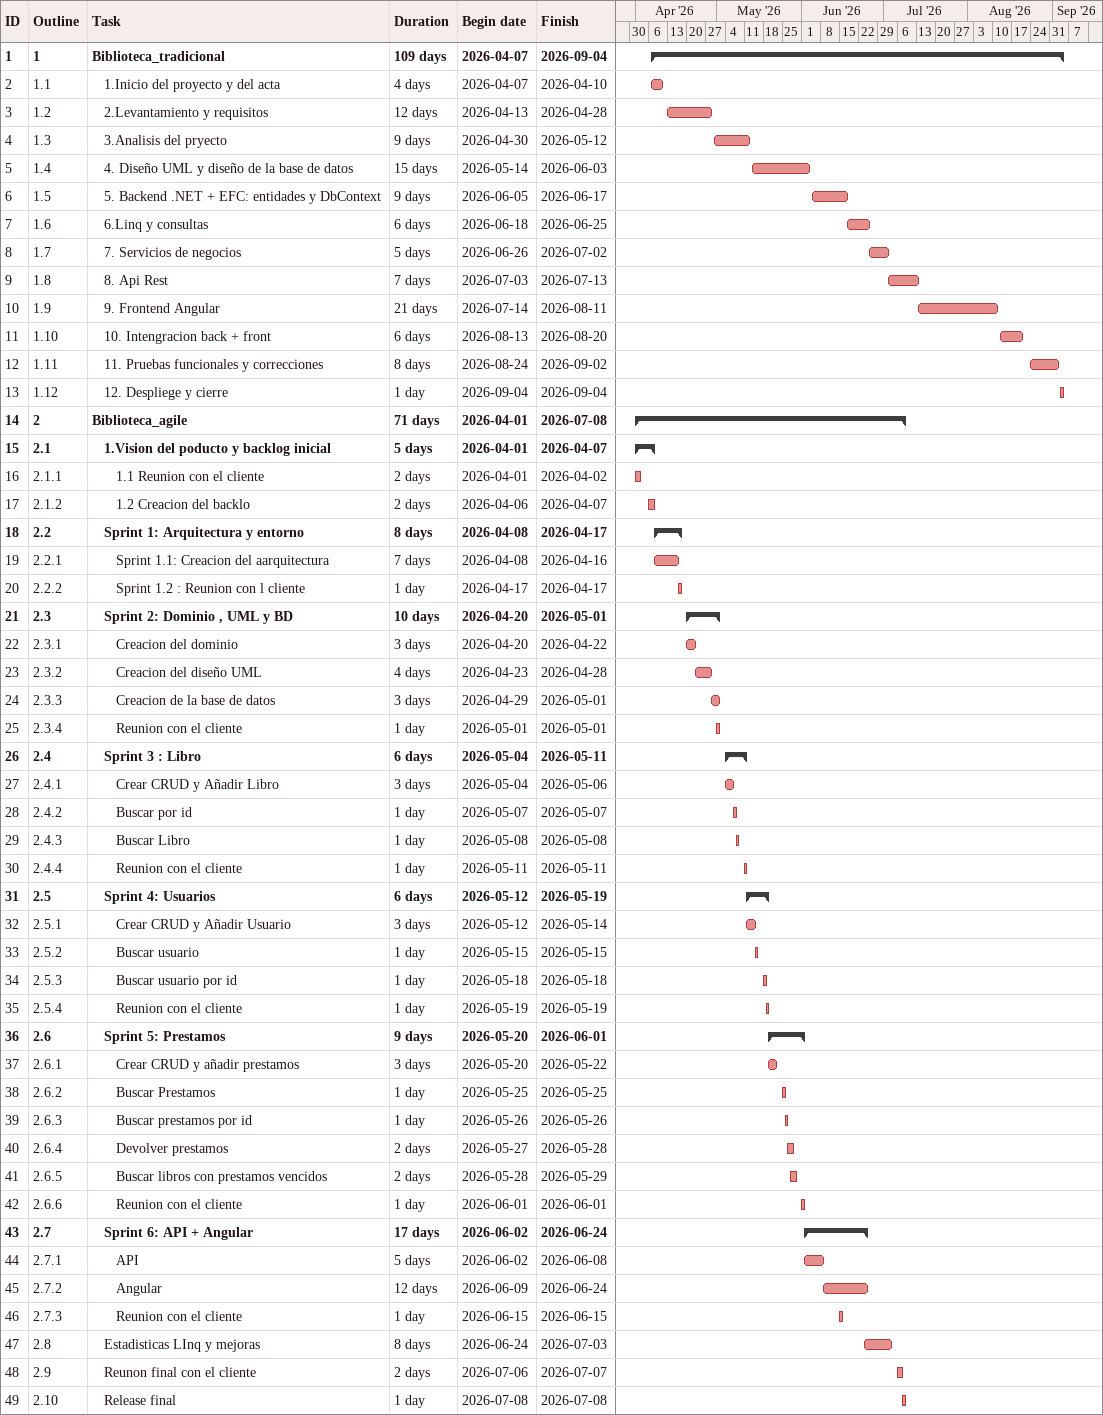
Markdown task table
| ID | WBS | Task | Duration | Start | Finish |
|---|---|---|---|---|---|
| 1 | 1 | **Biblioteca_tradicional** | 109d | 2026-04-07 | 2026-09-04 |
| 2 | 1.1 | 1.Inicio del proyecto y del acta | 4d | 2026-04-07 | 2026-04-10 |
| 3 | 1.2 | 2.Levantamiento y requisitos | 12d | 2026-04-13 | 2026-04-28 |
| 4 | 1.3 | 3.Analisis del pryecto | 9d | 2026-04-30 | 2026-05-12 |
| 5 | 1.4 | 4. Diseño UML y diseño de la base de datos | 15d | 2026-05-14 | 2026-06-03 |
| 6 | 1.5 | 5. Backend .NET + EFC: entidades y DbContext | 9d | 2026-06-05 | 2026-06-17 |
| 7 | 1.6 | 6.Linq y consultas | 6d | 2026-06-18 | 2026-06-25 |
| 8 | 1.7 | 7. Servicios de negocios | 5d | 2026-06-26 | 2026-07-02 |
| 9 | 1.8 | 8. Api Rest | 7d | 2026-07-03 | 2026-07-13 |
| 10 | 1.9 | 9. Frontend Angular | 21d | 2026-07-14 | 2026-08-11 |
| 11 | 1.10 | 10. Intengracion back + front | 6d | 2026-08-13 | 2026-08-20 |
| 12 | 1.11 | 11. Pruebas funcionales y correcciones | 8d | 2026-08-24 | 2026-09-02 |
| 13 | 1.12 | 12. Despliege y cierre | 1d | 2026-09-04 | 2026-09-04 |
| 14 | 2 | **Biblioteca_agile** | 71d | 2026-04-01 | 2026-07-08 |
| 15 | 2.1 | **1.Vision del poducto y backlog inicial** | 5d | 2026-04-01 | 2026-04-07 |
| 16 | 2.1.1 | 1.1 Reunion con el cliente | 2d | 2026-04-01 | 2026-04-02 |
| 17 | 2.1.2 | 1.2 Creacion del backlo | 2d | 2026-04-06 | 2026-04-07 |
| 18 | 2.2 | **Sprint 1: Arquitectura y entorno** | 8d | 2026-04-08 | 2026-04-17 |
| 19 | 2.2.1 | Sprint 1.1: Creacion del aarquitectura | 7d | 2026-04-08 | 2026-04-16 |
| 20 | 2.2.2 | Sprint 1.2 : Reunion con l cliente | 1d | 2026-04-17 | 2026-04-17 |
| 21 | 2.3 | **Sprint 2: Dominio , UML y BD** | 10d | 2026-04-20 | 2026-05-01 |
| 22 | 2.3.1 | Creacion del dominio | 3d | 2026-04-20 | 2026-04-22 |
| 23 | 2.3.2 | Creacion del diseño UML | 4d | 2026-04-23 | 2026-04-28 |
| 24 | 2.3.3 | Creacion de la base de datos | 3d | 2026-04-29 | 2026-05-01 |
| 25 | 2.3.4 | Reunion con el cliente | 1d | 2026-05-01 | 2026-05-01 |
| 26 | 2.4 | **Sprint 3 : Libro** | 6d | 2026-05-04 | 2026-05-11 |
| 27 | 2.4.1 | Crear CRUD y Añadir Libro | 3d | 2026-05-04 | 2026-05-06 |
| 28 | 2.4.2 | Buscar por id | 1d | 2026-05-07 | 2026-05-07 |
| 29 | 2.4.3 | Buscar Libro | 1d | 2026-05-08 | 2026-05-08 |
| 30 | 2.4.4 | Reunion con el cliente | 1d | 2026-05-11 | 2026-05-11 |
| 31 | 2.5 | **Sprint 4: Usuarios** | 6d | 2026-05-12 | 2026-05-19 |
| 32 | 2.5.1 | Crear CRUD y Añadir Usuario | 3d | 2026-05-12 | 2026-05-14 |
| 33 | 2.5.2 | Buscar usuario | 1d | 2026-05-15 | 2026-05-15 |
| 34 | 2.5.3 | Buscar usuario por id | 1d | 2026-05-18 | 2026-05-18 |
| 35 | 2.5.4 | Reunion con el cliente | 1d | 2026-05-19 | 2026-05-19 |
| 36 | 2.6 | **Sprint 5: Prestamos** | 9d | 2026-05-20 | 2026-06-01 |
| 37 | 2.6.1 | Crear CRUD y añadir prestamos | 3d | 2026-05-20 | 2026-05-22 |
| 38 | 2.6.2 | Buscar Prestamos | 1d | 2026-05-25 | 2026-05-25 |
| 39 | 2.6.3 | Buscar prestamos por id | 1d | 2026-05-26 | 2026-05-26 |
| 40 | 2.6.4 | Devolver prestamos | 2d | 2026-05-27 | 2026-05-28 |
| 41 | 2.6.5 | Buscar libros con prestamos vencidos | 2d | 2026-05-28 | 2026-05-29 |
| 42 | 2.6.6 | Reunion con el cliente | 1d | 2026-06-01 | 2026-06-01 |
| 43 | 2.7 | **Sprint 6: API + Angular** | 17d | 2026-06-02 | 2026-06-24 |
| 44 | 2.7.1 | API | 5d | 2026-06-02 | 2026-06-08 |
| 45 | 2.7.2 | Angular | 12d | 2026-06-09 | 2026-06-24 |
| 46 | 2.7.3 | Reunion con el cliente | 1d | 2026-06-15 | 2026-06-15 |
| 47 | 2.8 | Estadisticas LInq y mejoras | 8d | 2026-06-24 | 2026-07-03 |
| 48 | 2.9 | Reunon final con el cliente | 2d | 2026-07-06 | 2026-07-07 |
| 49 | 2.10 | Release final | 1d | 2026-07-08 | 2026-07-08 |
